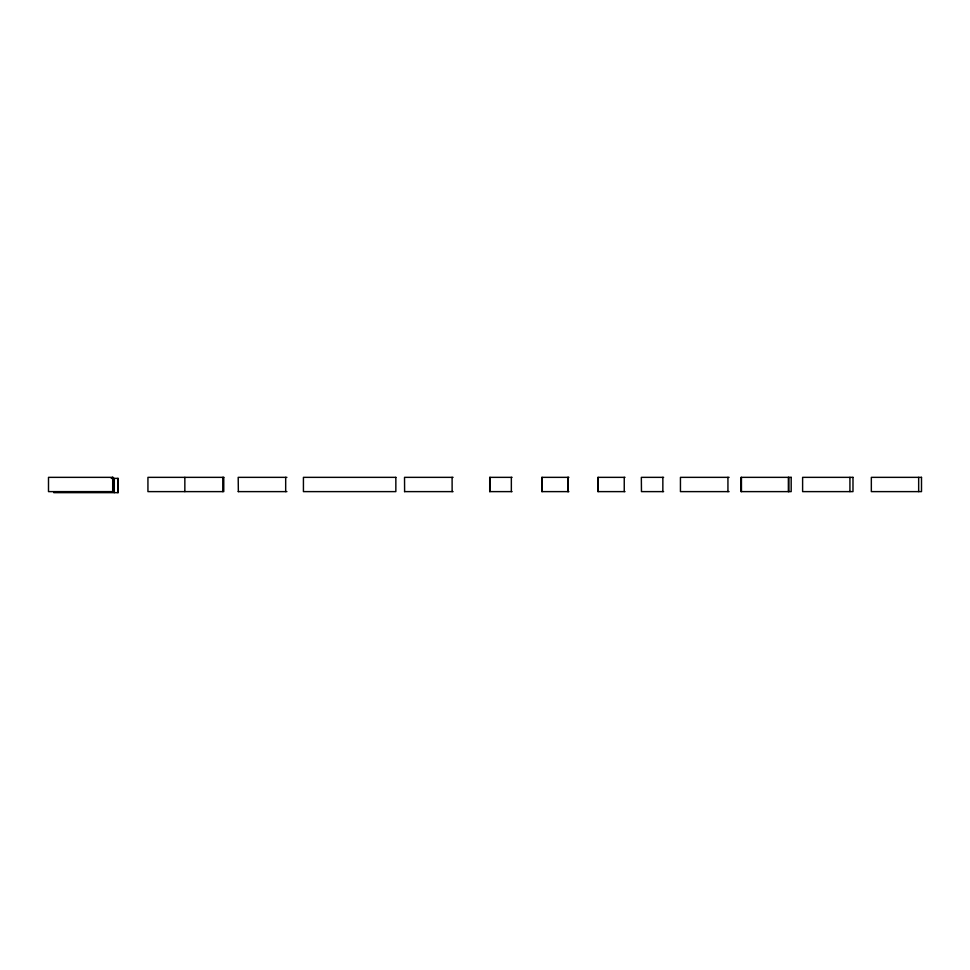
<?xml version="1.0" encoding="UTF-8"?>
<svg xmlns="http://www.w3.org/2000/svg" width="970" height="970" viewBox="0 0 970 970"><rect width="100%" height="100%" fill="white"/><g stroke="black" fill="none" stroke-linecap="round" stroke-linejoin="round"><path stroke-width="1.45" d="M286.902 477.349L238.196 477.349L238.353 491.62M453.075 477.349L404.526 477.349L404.611 491.62M512.051 477.349L489.704 477.349L489.704 491.62L512.051 491.62M568.893 477.349L541.854 477.349L541.878 491.62L568.893 491.62M625.019 477.349L597.993 477.349L597.993 491.62L625.019 491.62M663.613 477.349L641.34 477.349L641.473 491.62L663.613 491.62M729.101 477.349L680.443 477.349L680.443 491.62L729.101 491.62M111.295 478.38L118.134 478.38L118.134 492.651L53.75 492.651M238.196 491.62L286.902 491.62M404.526 491.62L453.075 491.62M918.663 477.349L918.663 491.62M849.926 477.349L849.926 491.62M788.852 477.349L788.852 491.62M788.367 477.349L788.367 491.62M741.444 477.349L741.456 491.62M727.936 477.349L727.936 491.62M662.849 477.349L662.849 491.62M624.244 477.349L624.244 491.62M598.114 477.349L598.114 491.62M568.178 477.349L568.178 491.62M567.971 477.349L567.971 491.62M542.048 477.349L542.048 491.62M511.348 477.349L511.348 491.62M489.959 477.349L489.789 491.62M452.105 477.349L452.129 491.62M285.677 477.349L285.677 491.62M222.785 477.349L222.785 491.62M184.846 477.349L184.846 491.62M117.94 478.38L117.94 492.651M114.302 478.38L114.302 492.651M112.69 477.349L112.69 491.62M112.884 477.349L48.5 477.349L48.5 491.62L112.884 491.62L112.884 477.349M223.767 477.349L147.937 477.349L147.937 491.62L223.767 491.62L223.767 477.349M395.845 477.349L303.428 477.349L303.428 491.62L395.845 491.62L395.845 477.349M791.18 477.349L740.971 477.349L740.971 491.62L791.18 491.62L791.18 477.349M852.982 477.349L802.614 477.349L802.614 491.62L852.982 491.62L852.982 477.349M921.5 477.349L871.339 477.349L871.339 491.62L921.5 491.62L921.5 477.349"/></g></svg>
